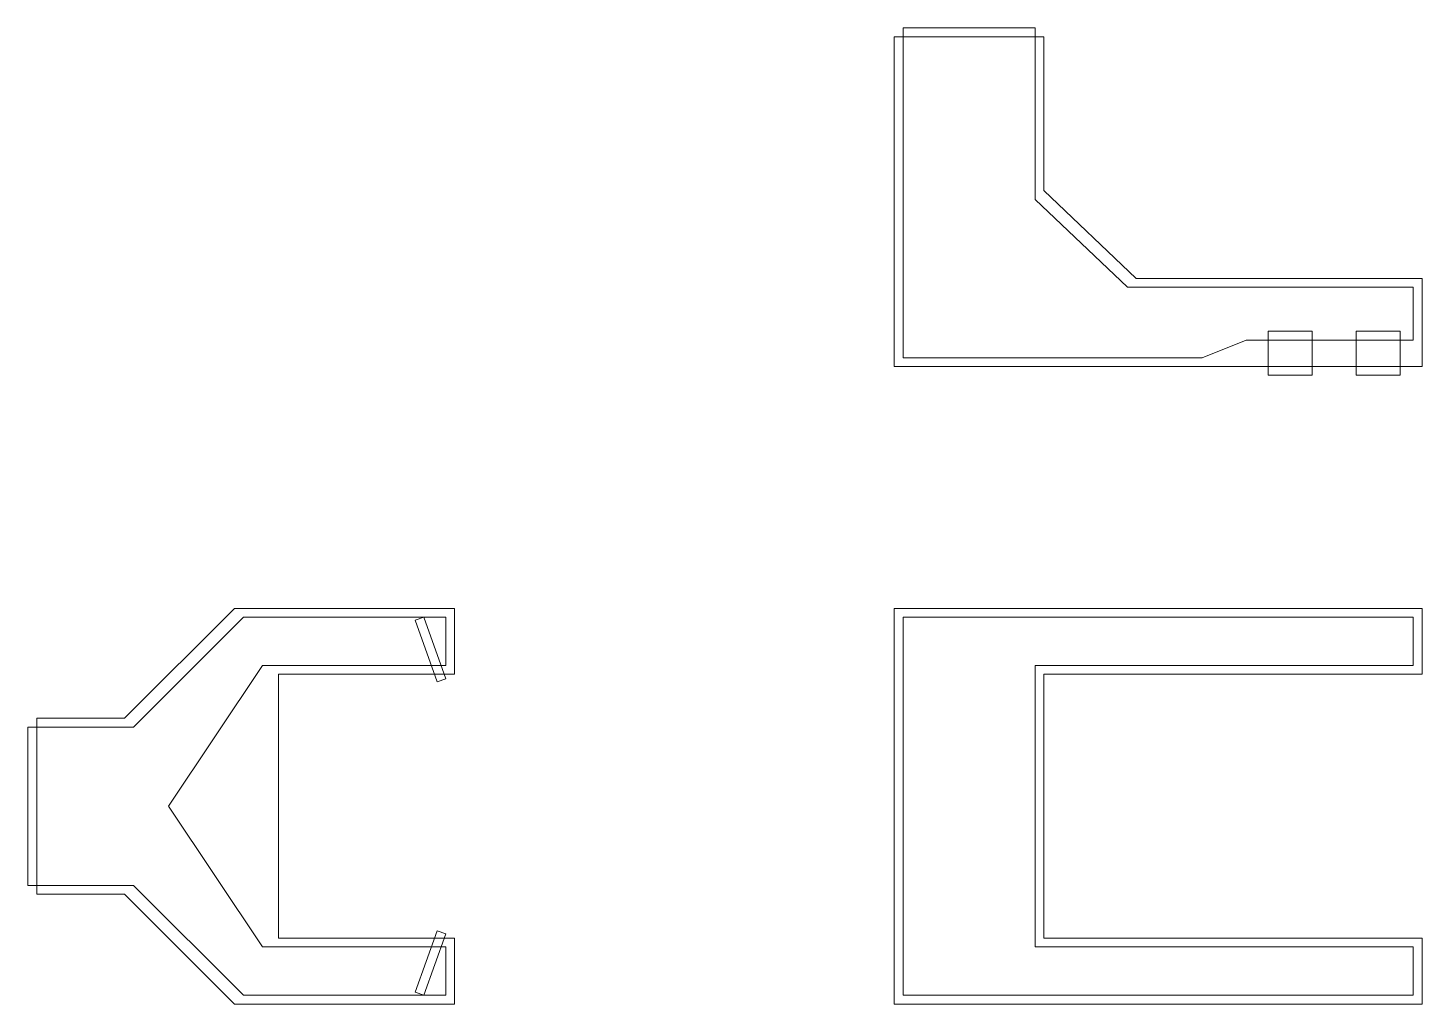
# Model space of a CAD drawing. Header units: millimetres. Extents: x -197 to 120, y -145 to 77.
import ezdxf

# ---------------------------------------------------------------- set-up
doc = ezdxf.new("R2010")
doc.units = ezdxf.units.MM
for name, color, linetype, lineweight in [('front', 7, 'CONTINUOUS', 0), ('front_cutout', 4, 'CONTINUOUS', 0), ('front_exit', 1, 'CONTINUOUS', 0), ('side', 7, 'CONTINUOUS', 0), ('side_cutout', 4, 'CONTINUOUS', 0), ('side_exit', 1, 'CONTINUOUS', 0), ('top', 7, 'CONTINUOUS', 0), ('top_cutout', 4, 'CONTINUOUS', 0)]:
    doc.layers.add(name, color=color, linetype=linetype, lineweight=lineweight)

msp = doc.modelspace()

# ---------------------------------------------------------------- linework, layer by layer
at = {"layer": 'front'}
for p, q in [((0, 0), (0, 75)), ((0, 75), (34, 75)), ((34, 75), (34, 40)), ((34, 40), (55, 20)), ((55, 20), (120, 20)), ((120, 20), (120, 0)), ((0, 0), (120, 0))]:
    msp.add_line(p, q, dxfattribs=at)
at = {"layer": 'front_cutout'}
for p, q in [((2, 77), (32, 77)), ((2, 2), (2, 77)), ((32, 77), (32, 38)), ((32, 38), (53, 18)), ((53, 18), (118, 18)), ((118, 18), (118, 6)), ((80, 6), (70, 2)), ((118, 6), (80, 6)), ((70, 2), (2, 2))]:
    msp.add_line(p, q, dxfattribs=at)
at = {"layer": 'front_exit'}
for p, q in [((85, 8), (95, 8)), ((85, -2), (85, 8)), ((95, 8), (95, -2)), ((105, -2), (105, 8)), ((105, 8), (115, 8)), ((115, 8), (115, -2)), ((95, -2), (85, -2)), ((115, -2), (105, -2))]:
    msp.add_line(p, q, dxfattribs=at)
at = {"layer": 'side'}
for p, q in [((-150, -55), (-175, -80)), ((-100, -55), (-150, -55)), ((-100, -55), (-100, -70)), ((-100, -70), (-140, -70)), ((-140, -70), (-140, -130)), ((-195, -80), (-195, -120)), ((-175, -80), (-195, -80)), ((-195, -120), (-175, -120)), ((-175, -120), (-150, -145)), ((-140, -130), (-100, -130)), ((-100, -145), (-100, -130)), ((-150, -145), (-100, -145))]:
    msp.add_line(p, q, dxfattribs=at)
at = {"layer": 'side_cutout'}
for p, q in [((-148, -57), (-173, -82)), ((-102, -57), (-148, -57)), ((-102, -57), (-102, -68)), ((-143.67, -68), (-165, -100)), ((-102, -68), (-143.67, -68)), ((-173, -82), (-197, -82)), ((-197, -82), (-197, -118)), ((-165, -100), (-143.67, -132)), ((-197, -118), (-173, -118)), ((-173, -118), (-148, -143)), ((-143.67, -132), (-102, -132)), ((-102, -132), (-102, -143)), ((-148, -143), (-102, -143))]:
    msp.add_line(p, q, dxfattribs=at)
at = {"layer": 'side_exit'}
for p, q in [((-108.96, -57.7), (-107, -57)), ((-102, -71), (-107, -57)), ((-103.96, -71.7), (-108.96, -57.7)), ((-103.96, -71.7), (-102, -71)), ((-103.96, -128.3), (-108.96, -142.3)), ((-102, -129), (-107, -143)), ((-103.96, -128.3), (-102, -129)), ((-108.96, -142.3), (-107, -143))]:
    msp.add_line(p, q, dxfattribs=at)
at = {"layer": 'top'}
for p, q in [((0, -55), (0, -145)), ((0, -55), (120, -55)), ((120, -55), (120, -70)), ((34, -70), (34, -130)), ((120, -70), (34, -70)), ((34, -130), (120, -130)), ((120, -130), (120, -145)), ((120, -145), (0, -145))]:
    msp.add_line(p, q, dxfattribs=at)
at = {"layer": 'top_cutout'}
for p, q in [((118, -57), (2, -57)), ((2, -57), (2, -143)), ((118, -68), (118, -57)), ((32, -68), (118, -68)), ((32, -132), (32, -68)), ((118, -132), (32, -132)), ((118, -143), (118, -132)), ((2, -143), (118, -143))]:
    msp.add_line(p, q, dxfattribs=at)

doc.saveas('drawing.dxf')
